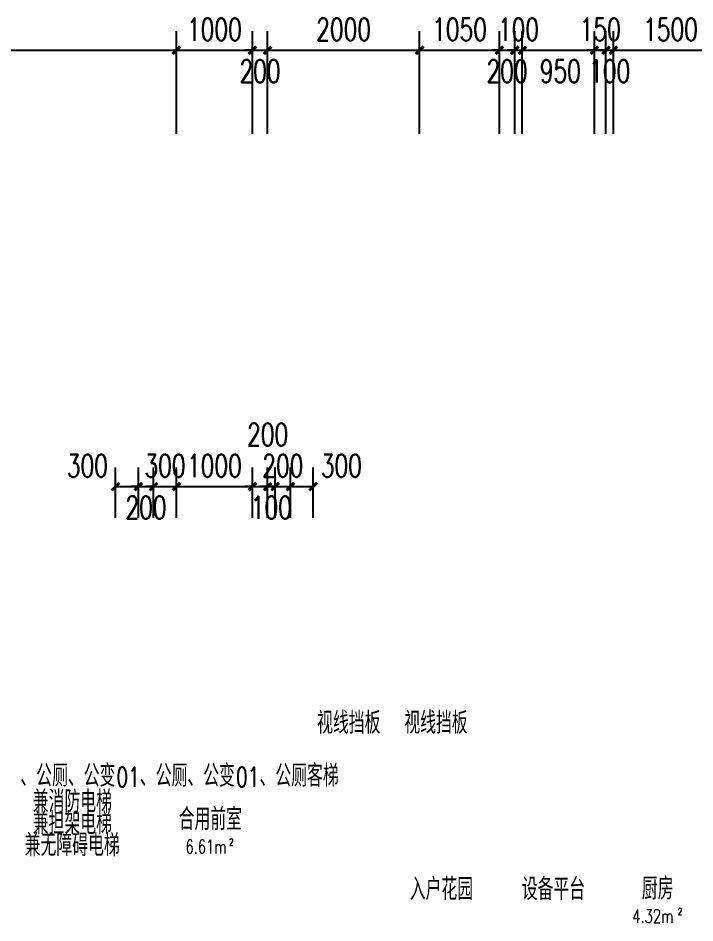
# Model space of a CAD drawing. Extents: x 41972 to 370663, y -1070170 to -56660.
# Drawn here: x 155765 to 164667, y -124267 to -112363 of the extents above; entities that cross this region are included whole.
import ezdxf

# ---------------------------------------------------------------- set-up
doc = ezdxf.new("R2010")
doc.units = 0
doc.header["$LTSCALE"] = 1000
doc.header["$MEASUREMENT"] = 0
doc.layers.get('Defpoints').update_dxf_attribs({"color": 250})
for name, color, linetype in [('A-PUB_DIM_细部尺寸', 64, 'Continuous'), ('hxt-bzc$0$A-房间名称', 31, 'Continuous'), ('HXwz$0$A-房间名称', 31, 'Continuous'), ('loutai2-osc$0$A-房间名称', 31, 'Continuous')]:
    doc.layers.add(name, color=color, linetype=linetype)
doc.styles.add('_TCH_DIM_T3', font='SIMPLEX', dxfattribs={"width": 0.705882, "bigfont": 'GBCBIG.shx'})
doc.styles.add('hxt-bzc$0$_TCH_SPACE', font='SIMPLEX', dxfattribs={"bigfont": 'GBCBIG'})
doc.styles.add('HXwz$0$_TCH_SPACE', font='SIMPLEX', dxfattribs={"bigfont": 'GBCBIG'})
doc.styles.add('loutai2-osc$0$_TCH_SPACE', font='SIMPLEX', dxfattribs={"bigfont": 'GBCBIG'})
doc.dimstyles.new('_TCH_ARCH&&100', dxfattribs={"dimtxt": 297.5, "dimasz": 100, "dimexe": 250, "dimexo": 300, "dimgap": 126.25, "dimtad": 1, "dimdec": 0, "dimzin": 0, "dimdsep": 46, "dimtxsty": '_TCH_DIM_T3', "dimblk": 'ARCHTICK', "dimcen": 0.09, "dimclrt": 7, "dimazin": 2, "dimtfac": 1, "dimtdec": 0, "dimtix": 1, "dimtmove": 2, "dimatfit": 3, "dimfxl": 100, "dimtolj": 1, "dimtzin": 0, "dimarcsym": 0})

# ---------------------------------------------------------------- blocks, each defined once
blk = doc.blocks.new('_ArchTick')
at = {"color": 0, "linetype": 'ByBlock', "const_width": 0.4}
blk.add_lwpolyline([(-0.5, -0.5), (0.5, 0.5)], dxfattribs=at)
blk = doc.blocks.new('*D5554')
at = {"layer": 'A-PUB_DIM_细部尺寸', "color": 0, "lineweight": -2, "transparency": 16777216}
for p, q in [((152747, -150549), (152747, -149199)), ((157847, -150549), (157847, -149199)), ((152747, -149449), (157847, -149449))]:
    blk.add_line(p, q, dxfattribs=at)
at = {"layer": 'Defpoints', "color": 0, "transparency": 16777216}
for p in [(157847, -149449), (152747, -150849), (157847, -150849)]:
    blk.add_point(p, dxfattribs=at)
at = {"layer": 'A-PUB_DIM_细部尺寸', "color": 0, "lineweight": -2, "transparency": 16777216, "xscale": 100, "yscale": 100, "zscale": 100, "rotation": 180}
blk.add_blockref('_ArchTick', (152747, -149449), dxfattribs=at)
at = {"layer": 'A-PUB_DIM_细部尺寸', "color": 0, "lineweight": -2, "transparency": 16777216, "xscale": 100, "yscale": 100, "zscale": 100}
blk.add_blockref('_ArchTick', (157847, -149449), dxfattribs=at)
at = {"layer": 'A-PUB_DIM_细部尺寸', "color": 7, "transparency": 16777216, "insert": (155297, -149174), "char_height": 297.5, "attachment_point": 5, "style": '_TCH_DIM_T3'}
blk.add_mtext('\\A1;5100', dxfattribs=at)
blk = doc.blocks.new('*D5555')
at = {"layer": 'A-PUB_DIM_细部尺寸', "color": 0, "lineweight": -2, "transparency": 16777216}
for p, q in [((157847, -150549), (157847, -149199)), ((158847, -150549), (158847, -149199)), ((157847, -149449), (158847, -149449))]:
    blk.add_line(p, q, dxfattribs=at)
at = {"layer": 'Defpoints', "color": 0, "transparency": 16777216}
for p in [(158847, -149449), (157847, -150849), (158847, -150849)]:
    blk.add_point(p, dxfattribs=at)
at = {"layer": 'A-PUB_DIM_细部尺寸', "color": 0, "lineweight": -2, "transparency": 16777216, "xscale": 100, "yscale": 100, "zscale": 100, "rotation": 180}
blk.add_blockref('_ArchTick', (157847, -149449), dxfattribs=at)
at = {"layer": 'A-PUB_DIM_细部尺寸', "color": 0, "lineweight": -2, "transparency": 16777216, "xscale": 100, "yscale": 100, "zscale": 100}
blk.add_blockref('_ArchTick', (158847, -149449), dxfattribs=at)
at = {"layer": 'A-PUB_DIM_细部尺寸', "color": 7, "transparency": 16777216, "insert": (158347, -149174), "char_height": 297.5, "attachment_point": 5, "style": '_TCH_DIM_T3'}
blk.add_mtext('\\A1;1000', dxfattribs=at)
blk = doc.blocks.new('*D5556')
at = {"layer": 'A-PUB_DIM_细部尺寸', "color": 0, "lineweight": -2, "transparency": 16777216}
for p, q in [((158847, -150549), (158847, -149199)), ((159047, -150549), (159047, -149199)), ((158847, -149449), (158747, -149449)), ((158847, -149449), (159047, -149449)), ((159047, -149449), (159147, -149449))]:
    blk.add_line(p, q, dxfattribs=at)
at = {"layer": 'Defpoints', "color": 0, "transparency": 16777216}
for p in [(159047, -149449), (158847, -150849), (159047, -150849)]:
    blk.add_point(p, dxfattribs=at)
at = {"layer": 'A-PUB_DIM_细部尺寸', "color": 0, "lineweight": -2, "transparency": 16777216, "xscale": 100, "yscale": 100, "zscale": 100}
blk.add_blockref('_ArchTick', (158847, -149449), dxfattribs=at)
at = {"layer": 'A-PUB_DIM_细部尺寸', "color": 0, "lineweight": -2, "transparency": 16777216, "xscale": 100, "yscale": 100, "zscale": 100, "rotation": 180}
blk.add_blockref('_ArchTick', (159047, -149449), dxfattribs=at)
at = {"layer": 'A-PUB_DIM_细部尺寸', "color": 7, "transparency": 16777216, "insert": (158947, -149724), "char_height": 297.5, "attachment_point": 5, "style": '_TCH_DIM_T3'}
blk.add_mtext('\\A1;200', dxfattribs=at)
blk = doc.blocks.new('*D5557')
at = {"layer": 'A-PUB_DIM_细部尺寸', "color": 0, "lineweight": -2, "transparency": 16777216}
for p, q in [((159047, -150549), (159047, -149199)), ((161047, -150549), (161047, -149199)), ((159047, -149449), (161047, -149449))]:
    blk.add_line(p, q, dxfattribs=at)
at = {"layer": 'Defpoints', "color": 0, "transparency": 16777216}
for p in [(161047, -149449), (159047, -150849), (161047, -150849)]:
    blk.add_point(p, dxfattribs=at)
at = {"layer": 'A-PUB_DIM_细部尺寸', "color": 0, "lineweight": -2, "transparency": 16777216, "xscale": 100, "yscale": 100, "zscale": 100, "rotation": 180}
blk.add_blockref('_ArchTick', (159047, -149449), dxfattribs=at)
at = {"layer": 'A-PUB_DIM_细部尺寸', "color": 0, "lineweight": -2, "transparency": 16777216, "xscale": 100, "yscale": 100, "zscale": 100}
blk.add_blockref('_ArchTick', (161047, -149449), dxfattribs=at)
at = {"layer": 'A-PUB_DIM_细部尺寸', "color": 7, "transparency": 16777216, "insert": (160047, -149174), "char_height": 297.5, "attachment_point": 5, "style": '_TCH_DIM_T3'}
blk.add_mtext('\\A1;2000', dxfattribs=at)
blk = doc.blocks.new('*D5558')
at = {"layer": 'A-PUB_DIM_细部尺寸', "color": 0, "lineweight": -2, "transparency": 16777216}
for p, q in [((161047, -150549), (161047, -149199)), ((162097, -150549), (162097, -149199)), ((161047, -149449), (162097, -149449))]:
    blk.add_line(p, q, dxfattribs=at)
at = {"layer": 'Defpoints', "color": 0, "transparency": 16777216}
for p in [(162097, -149449), (161047, -150849), (162097, -150849)]:
    blk.add_point(p, dxfattribs=at)
at = {"layer": 'A-PUB_DIM_细部尺寸', "color": 0, "lineweight": -2, "transparency": 16777216, "xscale": 100, "yscale": 100, "zscale": 100, "rotation": 180}
blk.add_blockref('_ArchTick', (161047, -149449), dxfattribs=at)
at = {"layer": 'A-PUB_DIM_细部尺寸', "color": 0, "lineweight": -2, "transparency": 16777216, "xscale": 100, "yscale": 100, "zscale": 100}
blk.add_blockref('_ArchTick', (162097, -149449), dxfattribs=at)
at = {"layer": 'A-PUB_DIM_细部尺寸', "color": 7, "transparency": 16777216, "insert": (161572, -149174), "char_height": 297.5, "attachment_point": 5, "style": '_TCH_DIM_T3'}
blk.add_mtext('\\A1;1050', dxfattribs=at)
blk = doc.blocks.new('*D5559')
at = {"layer": 'A-PUB_DIM_细部尺寸', "color": 0, "lineweight": -2, "transparency": 16777216}
for p, q in [((162097, -150549), (162097, -149199)), ((162297, -150549), (162297, -149199)), ((162097, -149449), (161997, -149449)), ((162097, -149449), (162297, -149449)), ((162297, -149449), (162397, -149449))]:
    blk.add_line(p, q, dxfattribs=at)
at = {"layer": 'Defpoints', "color": 0, "transparency": 16777216}
for p in [(162297, -149449), (162097, -150849), (162297, -150849)]:
    blk.add_point(p, dxfattribs=at)
at = {"layer": 'A-PUB_DIM_细部尺寸', "color": 0, "lineweight": -2, "transparency": 16777216, "xscale": 100, "yscale": 100, "zscale": 100}
blk.add_blockref('_ArchTick', (162097, -149449), dxfattribs=at)
at = {"layer": 'A-PUB_DIM_细部尺寸', "color": 0, "lineweight": -2, "transparency": 16777216, "xscale": 100, "yscale": 100, "zscale": 100, "rotation": 180}
blk.add_blockref('_ArchTick', (162297, -149449), dxfattribs=at)
at = {"layer": 'A-PUB_DIM_细部尺寸', "color": 7, "transparency": 16777216, "insert": (162197, -149724), "char_height": 297.5, "attachment_point": 5, "style": '_TCH_DIM_T3'}
blk.add_mtext('\\A1;200', dxfattribs=at)
blk = doc.blocks.new('*D5560')
at = {"layer": 'A-PUB_DIM_细部尺寸', "color": 0, "lineweight": -2, "transparency": 16777216}
for p, q in [((162297, -150549), (162297, -149199)), ((162397, -150549), (162397, -149199)), ((162297, -149449), (162197, -149449)), ((162297, -149449), (162397, -149449)), ((162397, -149449), (162497, -149449))]:
    blk.add_line(p, q, dxfattribs=at)
at = {"layer": 'Defpoints', "color": 0, "transparency": 16777216}
for p in [(162397, -149449), (162297, -150849), (162397, -150849)]:
    blk.add_point(p, dxfattribs=at)
at = {"layer": 'A-PUB_DIM_细部尺寸', "color": 0, "lineweight": -2, "transparency": 16777216, "xscale": 100, "yscale": 100, "zscale": 100}
blk.add_blockref('_ArchTick', (162297, -149449), dxfattribs=at)
at = {"layer": 'A-PUB_DIM_细部尺寸', "color": 0, "lineweight": -2, "transparency": 16777216, "xscale": 100, "yscale": 100, "zscale": 100, "rotation": 180}
blk.add_blockref('_ArchTick', (162397, -149449), dxfattribs=at)
at = {"layer": 'A-PUB_DIM_细部尺寸', "color": 7, "transparency": 16777216, "insert": (162347, -149174), "char_height": 297.5, "attachment_point": 5, "style": '_TCH_DIM_T3'}
blk.add_mtext('\\A1;100', dxfattribs=at)
blk = doc.blocks.new('*D5561')
at = {"layer": 'A-PUB_DIM_细部尺寸', "color": 0, "lineweight": -2, "transparency": 16777216}
for p, q in [((162397, -150549), (162397, -149199)), ((163347, -150549), (163347, -149199)), ((162397, -149449), (163347, -149449))]:
    blk.add_line(p, q, dxfattribs=at)
at = {"layer": 'Defpoints', "color": 0, "transparency": 16777216}
for p in [(163347, -149449), (162397, -150849), (163347, -150849)]:
    blk.add_point(p, dxfattribs=at)
at = {"layer": 'A-PUB_DIM_细部尺寸', "color": 0, "lineweight": -2, "transparency": 16777216, "xscale": 100, "yscale": 100, "zscale": 100, "rotation": 180}
blk.add_blockref('_ArchTick', (162397, -149449), dxfattribs=at)
at = {"layer": 'A-PUB_DIM_细部尺寸', "color": 0, "lineweight": -2, "transparency": 16777216, "xscale": 100, "yscale": 100, "zscale": 100}
blk.add_blockref('_ArchTick', (163347, -149449), dxfattribs=at)
at = {"layer": 'A-PUB_DIM_细部尺寸', "color": 7, "transparency": 16777216, "insert": (162897, -149724), "char_height": 297.5, "attachment_point": 5, "style": '_TCH_DIM_T3'}
blk.add_mtext('\\A1;950', dxfattribs=at)
blk = doc.blocks.new('*D5562')
at = {"layer": 'A-PUB_DIM_细部尺寸', "color": 0, "lineweight": -2, "transparency": 16777216}
for p, q in [((163347, -150549), (163347, -149199)), ((163497, -150549), (163497, -149199)), ((163347, -149449), (163247, -149449)), ((163347, -149449), (163497, -149449)), ((163497, -149449), (163597, -149449))]:
    blk.add_line(p, q, dxfattribs=at)
at = {"layer": 'Defpoints', "color": 0, "transparency": 16777216}
for p in [(163497, -149449), (163347, -150849), (163497, -150849)]:
    blk.add_point(p, dxfattribs=at)
at = {"layer": 'A-PUB_DIM_细部尺寸', "color": 0, "lineweight": -2, "transparency": 16777216, "xscale": 100, "yscale": 100, "zscale": 100}
blk.add_blockref('_ArchTick', (163347, -149449), dxfattribs=at)
at = {"layer": 'A-PUB_DIM_细部尺寸', "color": 0, "lineweight": -2, "transparency": 16777216, "xscale": 100, "yscale": 100, "zscale": 100, "rotation": 180}
blk.add_blockref('_ArchTick', (163497, -149449), dxfattribs=at)
at = {"layer": 'A-PUB_DIM_细部尺寸', "color": 7, "transparency": 16777216, "insert": (163422, -149174), "char_height": 297.5, "attachment_point": 5, "style": '_TCH_DIM_T3'}
blk.add_mtext('\\A1;150', dxfattribs=at)
blk = doc.blocks.new('*D5563')
at = {"layer": 'A-PUB_DIM_细部尺寸', "color": 0, "lineweight": -2, "transparency": 16777216}
for p, q in [((163497, -150549), (163497, -149199)), ((163597, -150549), (163597, -149199)), ((163497, -149449), (163397, -149449)), ((163497, -149449), (163597, -149449)), ((163597, -149449), (163697, -149449))]:
    blk.add_line(p, q, dxfattribs=at)
at = {"layer": 'Defpoints', "color": 0, "transparency": 16777216}
for p in [(163597, -149449), (163497, -150849), (163597, -150849)]:
    blk.add_point(p, dxfattribs=at)
at = {"layer": 'A-PUB_DIM_细部尺寸', "color": 0, "lineweight": -2, "transparency": 16777216, "xscale": 100, "yscale": 100, "zscale": 100}
blk.add_blockref('_ArchTick', (163497, -149449), dxfattribs=at)
at = {"layer": 'A-PUB_DIM_细部尺寸', "color": 0, "lineweight": -2, "transparency": 16777216, "xscale": 100, "yscale": 100, "zscale": 100, "rotation": 180}
blk.add_blockref('_ArchTick', (163597, -149449), dxfattribs=at)
at = {"layer": 'A-PUB_DIM_细部尺寸', "color": 7, "transparency": 16777216, "insert": (163547, -149724), "char_height": 297.5, "attachment_point": 5, "style": '_TCH_DIM_T3'}
blk.add_mtext('\\A1;100', dxfattribs=at)
blk = doc.blocks.new('*D5564')
at = {"layer": 'A-PUB_DIM_细部尺寸', "color": 0, "lineweight": -2, "transparency": 16777216}
for p, q in [((163597, -150549), (163597, -149199)), ((165097, -150549), (165097, -149199)), ((163597, -149449), (165097, -149449))]:
    blk.add_line(p, q, dxfattribs=at)
at = {"layer": 'Defpoints', "color": 0, "transparency": 16777216}
for p in [(165097, -149449), (163597, -150849), (165097, -150849)]:
    blk.add_point(p, dxfattribs=at)
at = {"layer": 'A-PUB_DIM_细部尺寸', "color": 0, "lineweight": -2, "transparency": 16777216, "xscale": 100, "yscale": 100, "zscale": 100, "rotation": 180}
blk.add_blockref('_ArchTick', (163597, -149449), dxfattribs=at)
at = {"layer": 'A-PUB_DIM_细部尺寸', "color": 0, "lineweight": -2, "transparency": 16777216, "xscale": 100, "yscale": 100, "zscale": 100}
blk.add_blockref('_ArchTick', (165097, -149449), dxfattribs=at)
at = {"layer": 'A-PUB_DIM_细部尺寸', "color": 7, "transparency": 16777216, "insert": (164347, -149174), "char_height": 297.5, "attachment_point": 5, "style": '_TCH_DIM_T3'}
blk.add_mtext('\\A1;1500', dxfattribs=at)
blk = doc.blocks.new('HXwz')
at = {"layer": 'hxt-bzc$0$A-房间名称', "style": 'hxt-bzc$0$_TCH_SPACE'}
for s, p in [('、公厕、公变', (17298, 7512)), ('、公厕、公变', (18870, 7512)), ('、公厕客梯', (20443, 7512)), ('兼消防电梯', (17461, 7172)), ('兼担架电梯', (17461, 6885)), ('兼无障碍电梯', (17355, 6598))]:
    blk.add_text(s, height=289.4, rotation=0, dxfattribs=at).set_placement(p)
at = {"layer": 'hxt-bzc$0$A-房间名称', "style": 'hxt-bzc$0$_TCH_SPACE', "width": 0.705882}
for p in [(18562, 7512), (20134, 7512)]:
    blk.add_text('01', height=255, rotation=0, dxfattribs=at).set_placement(p)
at = {"layer": 'hxt-bzc$0$A-房间名称', "style": 'hxt-bzc$0$_TCH_SPACE'}
blk.add_text('合用前室', height=289.4, dxfattribs=at).set_placement((19380, 6941))
at = {"layer": 'hxt-bzc$0$A-房间名称', "style": 'hxt-bzc$0$_TCH_SPACE', "width": 0.705882}
for s, height, p in [('6.61m', 178.5, (19470, 6634)), ('2', 89.2, (20046, 6739))]:
    blk.add_text(s, height=height, dxfattribs=at).set_placement(p)
at = {"layer": 'HXwz$0$A-房间名称', "style": 'HXwz$0$_TCH_SPACE'}
for s, p in [('入户花园', (22419, 6020)), ('设备平台', (23893, 6020)), ('厨房', (25472, 6027))]:
    blk.add_text(s, height=289.4, dxfattribs=at).set_placement(p)
at = {"layer": 'HXwz$0$A-房间名称', "style": 'HXwz$0$_TCH_SPACE', "width": 0.705882}
for s, height, p in [('4.32m', 178.5, (25347, 5720)), ('2', 89.2, (25947, 5825))]:
    blk.add_text(s, height=height, dxfattribs=at).set_placement(p)
at = {"layer": 'loutai2-osc$0$A-房间名称', "style": 'loutai2-osc$0$_TCH_SPACE'}
for p in [(21201, 8208), (22348, 8208)]:
    blk.add_text('视线挡板', height=289.4, dxfattribs=at).set_placement(p)
blk = doc.blocks.new('*D6373')
at = {"layer": 'A-PUB_DIM_细部尺寸', "color": 0, "lineweight": -2, "transparency": 16777216}
for p, q in [((159347, -118937), (159347, -118277)), ((159647, -118937), (159647, -118277)), ((159347, -118527), (159647, -118527))]:
    blk.add_line(p, q, dxfattribs=at)
at = {"layer": 'Defpoints', "color": 0, "transparency": 16777216}
for p in [(159647, -118527), (159347, -119237), (159647, -119237)]:
    blk.add_point(p, dxfattribs=at)
at = {"layer": 'A-PUB_DIM_细部尺寸', "color": 0, "lineweight": -2, "transparency": 16777216, "xscale": 100, "yscale": 100, "zscale": 100, "rotation": 180}
blk.add_blockref('_ArchTick', (159347, -118527), dxfattribs=at)
at = {"layer": 'A-PUB_DIM_细部尺寸', "color": 0, "lineweight": -2, "transparency": 16777216, "xscale": 100, "yscale": 100, "zscale": 100}
blk.add_blockref('_ArchTick', (159647, -118527), dxfattribs=at)
at = {"layer": 'A-PUB_DIM_细部尺寸', "color": 7, "transparency": 16777216, "insert": (160017, -118252), "char_height": 297.5, "attachment_point": 5, "style": '_TCH_DIM_T3'}
blk.add_mtext('\\A1;300', dxfattribs=at)
blk = doc.blocks.new('*D6374')
at = {"layer": 'A-PUB_DIM_细部尺寸', "color": 0, "lineweight": -2, "transparency": 16777216}
for p, q in [((159147, -118937), (159147, -118277)), ((159347, -118937), (159347, -118277)), ((159147, -118527), (159047, -118527)), ((159147, -118527), (159347, -118527)), ((159347, -118527), (159447, -118527))]:
    blk.add_line(p, q, dxfattribs=at)
at = {"layer": 'Defpoints', "color": 0, "transparency": 16777216}
for p in [(159347, -118527), (159147, -119237), (159347, -119237)]:
    blk.add_point(p, dxfattribs=at)
at = {"layer": 'A-PUB_DIM_细部尺寸', "color": 0, "lineweight": -2, "transparency": 16777216, "xscale": 100, "yscale": 100, "zscale": 100}
blk.add_blockref('_ArchTick', (159147, -118527), dxfattribs=at)
at = {"layer": 'A-PUB_DIM_细部尺寸', "color": 0, "lineweight": -2, "transparency": 16777216, "xscale": 100, "yscale": 100, "zscale": 100, "rotation": 180}
blk.add_blockref('_ArchTick', (159347, -118527), dxfattribs=at)
at = {"layer": 'A-PUB_DIM_细部尺寸', "color": 7, "transparency": 16777216, "insert": (159247, -118252), "char_height": 297.5, "attachment_point": 5, "style": '_TCH_DIM_T3'}
blk.add_mtext('\\A1;200', dxfattribs=at)
blk = doc.blocks.new('*D6375')
at = {"layer": 'A-PUB_DIM_细部尺寸', "color": 0, "lineweight": -2, "transparency": 16777216}
for p, q in [((159047, -118937), (159047, -118277)), ((159147, -118937), (159147, -118277)), ((159047, -118527), (158947, -118527)), ((159047, -118527), (159147, -118527)), ((159147, -118527), (159247, -118527))]:
    blk.add_line(p, q, dxfattribs=at)
at = {"layer": 'Defpoints', "color": 0, "transparency": 16777216}
for p in [(159147, -118527), (159047, -119237), (159147, -119237)]:
    blk.add_point(p, dxfattribs=at)
at = {"layer": 'A-PUB_DIM_细部尺寸', "color": 0, "lineweight": -2, "transparency": 16777216, "xscale": 100, "yscale": 100, "zscale": 100}
blk.add_blockref('_ArchTick', (159047, -118527), dxfattribs=at)
at = {"layer": 'A-PUB_DIM_细部尺寸', "color": 0, "lineweight": -2, "transparency": 16777216, "xscale": 100, "yscale": 100, "zscale": 100, "rotation": 180}
blk.add_blockref('_ArchTick', (159147, -118527), dxfattribs=at)
at = {"layer": 'A-PUB_DIM_细部尺寸', "color": 7, "transparency": 16777216, "insert": (159097, -118802), "char_height": 297.5, "attachment_point": 5, "style": '_TCH_DIM_T3'}
blk.add_mtext('\\A1;100', dxfattribs=at)
blk = doc.blocks.new('*D6376')
at = {"layer": 'A-PUB_DIM_细部尺寸', "color": 0, "lineweight": -2, "transparency": 16777216}
for p, q in [((158847, -118937), (158847, -118277)), ((159047, -118937), (159047, -118277)), ((158847, -118527), (158747, -118527)), ((158847, -118527), (159047, -118527)), ((159047, -118527), (159147, -118527))]:
    blk.add_line(p, q, dxfattribs=at)
at = {"layer": 'Defpoints', "color": 0, "transparency": 16777216}
for p in [(159047, -118527), (158847, -119237), (159047, -119237)]:
    blk.add_point(p, dxfattribs=at)
at = {"layer": 'A-PUB_DIM_细部尺寸', "color": 0, "lineweight": -2, "transparency": 16777216, "xscale": 100, "yscale": 100, "zscale": 100}
blk.add_blockref('_ArchTick', (158847, -118527), dxfattribs=at)
at = {"layer": 'A-PUB_DIM_细部尺寸', "color": 0, "lineweight": -2, "transparency": 16777216, "xscale": 100, "yscale": 100, "zscale": 100, "rotation": 180}
blk.add_blockref('_ArchTick', (159047, -118527), dxfattribs=at)
at = {"layer": 'A-PUB_DIM_细部尺寸', "color": 7, "transparency": 16777216, "insert": (159047, -117843), "char_height": 297.5, "attachment_point": 5, "style": '_TCH_DIM_T3'}
blk.add_mtext('\\A1;200', dxfattribs=at)
blk = doc.blocks.new('*D6377')
at = {"layer": 'A-PUB_DIM_细部尺寸', "color": 0, "lineweight": -2, "transparency": 16777216}
for p, q in [((157847, -118937), (157847, -118277)), ((158847, -118937), (158847, -118277)), ((157847, -118527), (158847, -118527))]:
    blk.add_line(p, q, dxfattribs=at)
at = {"layer": 'Defpoints', "color": 0, "transparency": 16777216}
for p in [(158847, -118527), (157847, -119237), (158847, -119237)]:
    blk.add_point(p, dxfattribs=at)
at = {"layer": 'A-PUB_DIM_细部尺寸', "color": 0, "lineweight": -2, "transparency": 16777216, "xscale": 100, "yscale": 100, "zscale": 100, "rotation": 180}
blk.add_blockref('_ArchTick', (157847, -118527), dxfattribs=at)
at = {"layer": 'A-PUB_DIM_细部尺寸', "color": 0, "lineweight": -2, "transparency": 16777216, "xscale": 100, "yscale": 100, "zscale": 100}
blk.add_blockref('_ArchTick', (158847, -118527), dxfattribs=at)
at = {"layer": 'A-PUB_DIM_细部尺寸', "color": 7, "transparency": 16777216, "insert": (158347, -118252), "char_height": 297.5, "attachment_point": 5, "style": '_TCH_DIM_T3'}
blk.add_mtext('\\A1;1000', dxfattribs=at)
blk = doc.blocks.new('*D6378')
at = {"layer": 'A-PUB_DIM_细部尺寸', "color": 0, "lineweight": -2, "transparency": 16777216}
for p, q in [((157547, -118937), (157547, -118277)), ((157847, -118937), (157847, -118277)), ((157547, -118527), (157447, -118527)), ((157547, -118527), (157847, -118527)), ((157847, -118527), (157947, -118527))]:
    blk.add_line(p, q, dxfattribs=at)
at = {"layer": 'Defpoints', "color": 0, "transparency": 16777216}
for p in [(157847, -118527), (157547, -119237), (157847, -119237)]:
    blk.add_point(p, dxfattribs=at)
at = {"layer": 'A-PUB_DIM_细部尺寸', "color": 0, "lineweight": -2, "transparency": 16777216, "xscale": 100, "yscale": 100, "zscale": 100}
blk.add_blockref('_ArchTick', (157547, -118527), dxfattribs=at)
at = {"layer": 'A-PUB_DIM_细部尺寸', "color": 0, "lineweight": -2, "transparency": 16777216, "xscale": 100, "yscale": 100, "zscale": 100, "rotation": 180}
blk.add_blockref('_ArchTick', (157847, -118527), dxfattribs=at)
at = {"layer": 'A-PUB_DIM_细部尺寸', "color": 7, "transparency": 16777216, "insert": (157697, -118252), "char_height": 297.5, "attachment_point": 5, "style": '_TCH_DIM_T3'}
blk.add_mtext('\\A1;300', dxfattribs=at)
blk = doc.blocks.new('*D6379')
at = {"layer": 'A-PUB_DIM_细部尺寸', "color": 0, "lineweight": -2, "transparency": 16777216}
for p, q in [((157347, -118937), (157347, -118277)), ((157547, -118937), (157547, -118277)), ((157347, -118527), (157247, -118527)), ((157347, -118527), (157547, -118527)), ((157547, -118527), (157647, -118527))]:
    blk.add_line(p, q, dxfattribs=at)
at = {"layer": 'Defpoints', "color": 0, "transparency": 16777216}
for p in [(157547, -118527), (157347, -119237), (157547, -119237)]:
    blk.add_point(p, dxfattribs=at)
at = {"layer": 'A-PUB_DIM_细部尺寸', "color": 0, "lineweight": -2, "transparency": 16777216, "xscale": 100, "yscale": 100, "zscale": 100}
blk.add_blockref('_ArchTick', (157347, -118527), dxfattribs=at)
at = {"layer": 'A-PUB_DIM_细部尺寸', "color": 0, "lineweight": -2, "transparency": 16777216, "xscale": 100, "yscale": 100, "zscale": 100, "rotation": 180}
blk.add_blockref('_ArchTick', (157547, -118527), dxfattribs=at)
at = {"layer": 'A-PUB_DIM_细部尺寸', "color": 7, "transparency": 16777216, "insert": (157447, -118802), "char_height": 297.5, "attachment_point": 5, "style": '_TCH_DIM_T3'}
blk.add_mtext('\\A1;200', dxfattribs=at)
blk = doc.blocks.new('*D6380')
at = {"layer": 'A-PUB_DIM_细部尺寸', "color": 0, "lineweight": -2, "transparency": 16777216}
for p, q in [((157047, -118937), (157047, -118277)), ((157347, -118937), (157347, -118277)), ((157047, -118527), (157347, -118527))]:
    blk.add_line(p, q, dxfattribs=at)
at = {"layer": 'Defpoints', "color": 0, "transparency": 16777216}
for p in [(157347, -118527), (157047, -119237), (157347, -119237)]:
    blk.add_point(p, dxfattribs=at)
at = {"layer": 'A-PUB_DIM_细部尺寸', "color": 0, "lineweight": -2, "transparency": 16777216, "xscale": 100, "yscale": 100, "zscale": 100, "rotation": 180}
blk.add_blockref('_ArchTick', (157047, -118527), dxfattribs=at)
at = {"layer": 'A-PUB_DIM_细部尺寸', "color": 0, "lineweight": -2, "transparency": 16777216, "xscale": 100, "yscale": 100, "zscale": 100}
blk.add_blockref('_ArchTick', (157347, -118527), dxfattribs=at)
at = {"layer": 'A-PUB_DIM_细部尺寸', "color": 7, "transparency": 16777216, "insert": (156677, -118252), "char_height": 297.5, "attachment_point": 5, "style": '_TCH_DIM_T3'}
blk.add_mtext('\\A1;300', dxfattribs=at)
blk = doc.blocks.new('sdcc')
at = {"layer": 'A-PUB_DIM_细部尺寸'}
for p1, p2, picture, middle in [((152747, -150849.3), (157847, -150849.3), '*D5554', (155297, -149174.3)), ((157847, -150849.3), (158847, -150849.3), '*D5555', (158347, -149174.3)), ((159047, -150849.3), (161047, -150849.3), '*D5557', (160047, -149174.3)), ((161047, -150849.3), (162097, -150849.3), '*D5558', (161572, -149174.3)), ((162297, -150849.3), (162397, -150849.3), '*D5560', (162347, -149174.3)), ((163347, -150849.3), (163497, -150849.3), '*D5562', (163422, -149174.3)), ((163597, -150849.3), (165097, -150849.3), '*D5564', (164347, -149174.3))]:
    dim = blk.add_aligned_dim(p1=p1, p2=p2, distance=1400, dimstyle='_TCH_ARCH&&100', dxfattribs=at)
    dim.commit()
    dim.dimension.update_dxf_attribs({"geometry": picture, "text_midpoint": middle})
for base, p1, p2, picture, middle in [((159047, -149449.3), (158847, -150849.3), (159047, -150849.3), '*D5556', (158947, -149724.3)), ((162297, -149449.3), (162097, -150849.3), (162297, -150849.3), '*D5559', (162197, -149724.3)), ((163347, -149449.3), (162397, -150849.3), (163347, -150849.3), '*D5561', (162897, -149724.3)), ((163597, -149449.3), (163497, -150849.3), (163597, -150849.3), '*D5563', (163547, -149724.3))]:
    dim = blk.add_linear_dim(base=base, p1=p1, p2=p2, angle=0, dimstyle='_TCH_ARCH&&100', dxfattribs=at)
    dim.commit()
    dim.dimension.update_dxf_attribs({"geometry": picture, "text_midpoint": middle, "dimtype": 161})
blk = doc.blocks.new('7d')
at = {"layer": 'A-PUB_DIM_细部尺寸'}
for base, p1, p2, picture, middle in [((159047, -118527.3), (158847, -119236.5), (159047, -119236.5), '*D6376', (159047, -117842.8)), ((157347, -118527.3), (157047, -119236.5), (157347, -119236.5), '*D6380', (156677, -118252.3)), ((159647, -118527.3), (159347, -119236.5), (159647, -119236.5), '*D6373', (160017, -118252.3)), ((157547, -118527.3), (157347, -119236.5), (157547, -119236.5), '*D6379', (157447, -118802.3)), ((159147, -118527.3), (159047, -119236.5), (159147, -119236.5), '*D6375', (159097, -118802.3))]:
    dim = blk.add_linear_dim(base=base, p1=p1, p2=p2, angle=0, dimstyle='_TCH_ARCH&&100', dxfattribs=at)
    dim.commit()
    dim.dimension.update_dxf_attribs({"geometry": picture, "text_midpoint": middle, "dimtype": 161})
for p1, p2, picture, middle in [((157547, -119236.5), (157847, -119236.5), '*D6378', (157697, -118252.3)), ((157847, -119236.5), (158847, -119236.5), '*D6377', (158347, -118252.3)), ((159147, -119236.5), (159347, -119236.5), '*D6374', (159247, -118252.3))]:
    dim = blk.add_aligned_dim(p1=p1, p2=p2, distance=709.3, dimstyle='_TCH_ARCH&&100', dxfattribs=at)
    dim.commit()
    dim.dimension.update_dxf_attribs({"geometry": picture, "text_midpoint": middle})

msp = doc.modelspace()

# ---------------------------------------------------------------- block references
for name, p in [('sdcc', (0, 36663)), ('7d', (0, 0)), ('HXwz', (138497, -129987))]:
    msp.add_blockref(name, p)

doc.saveas('drawing.dxf')
